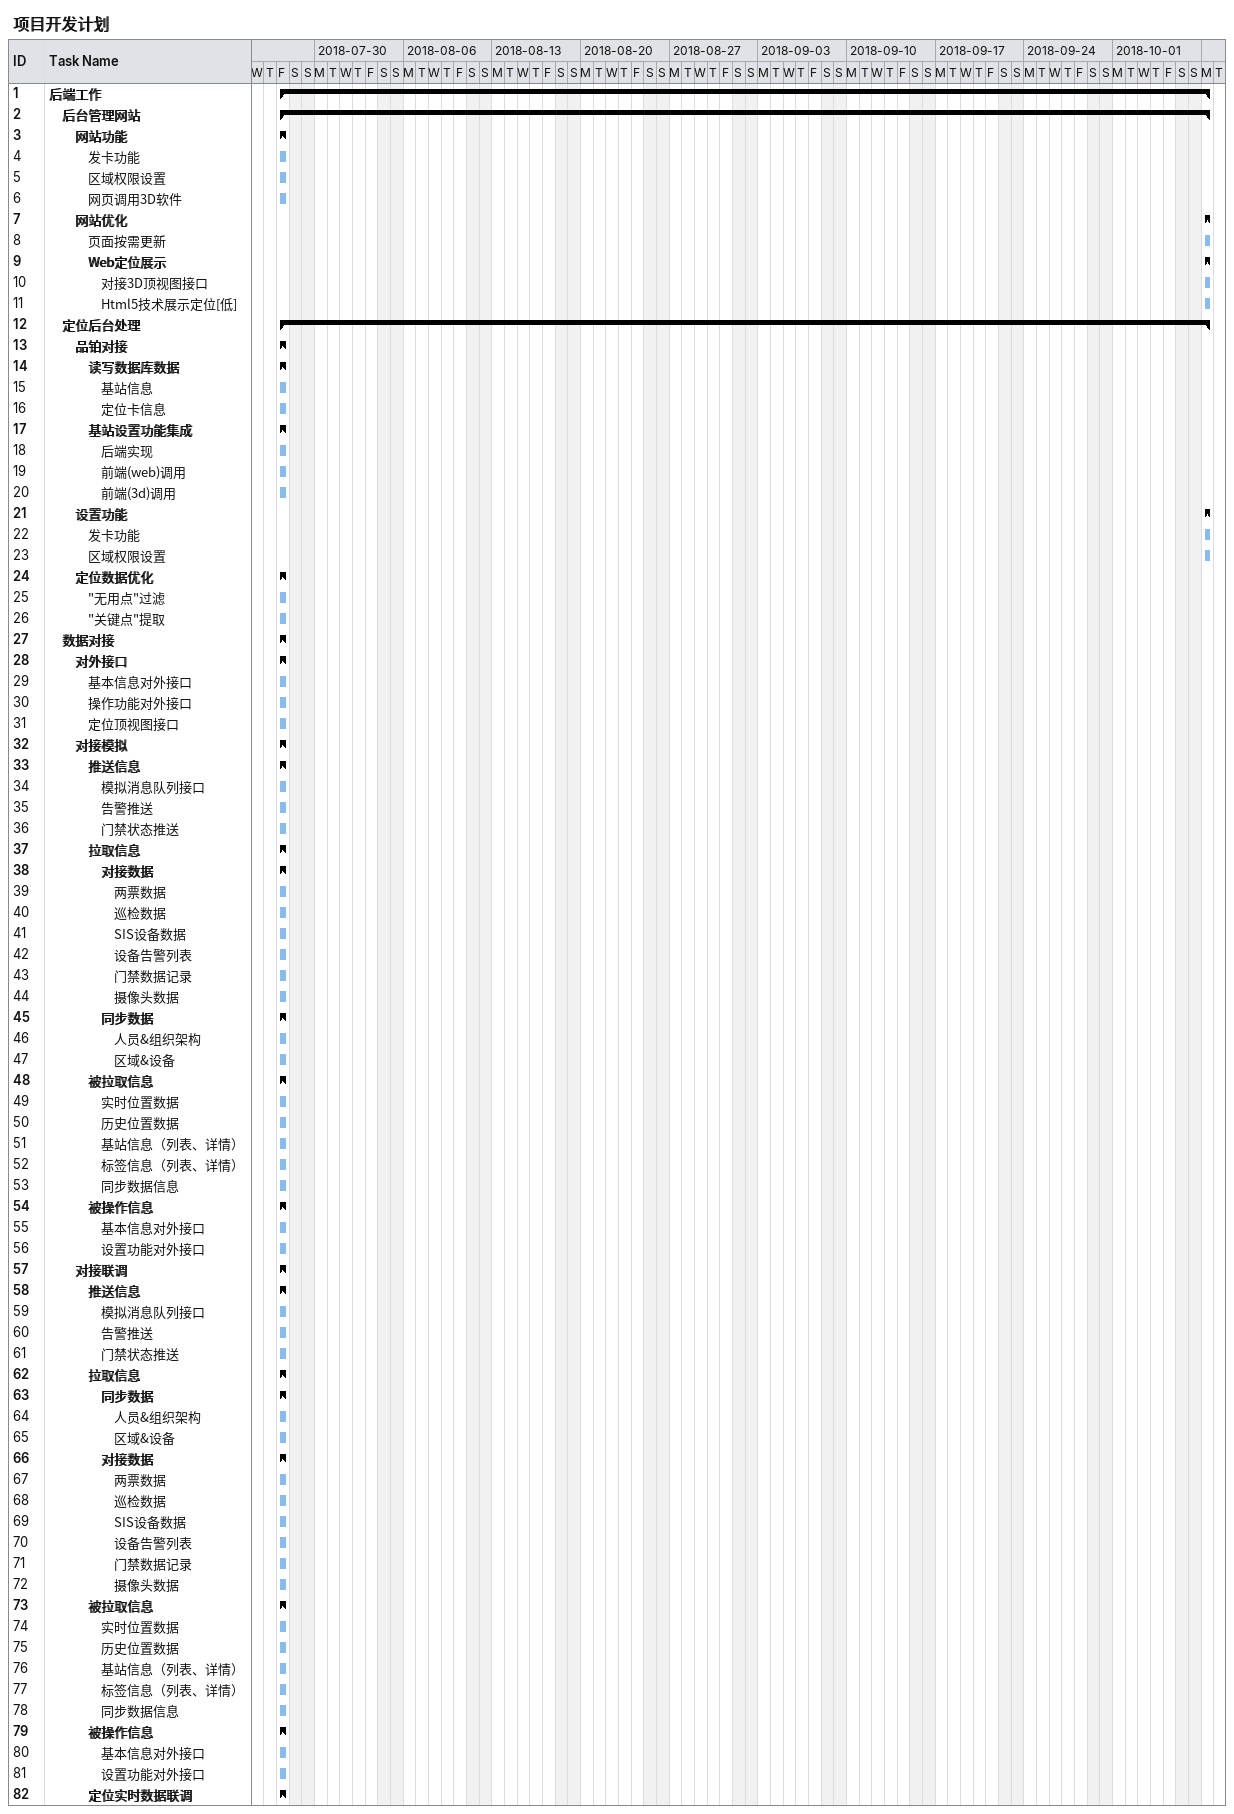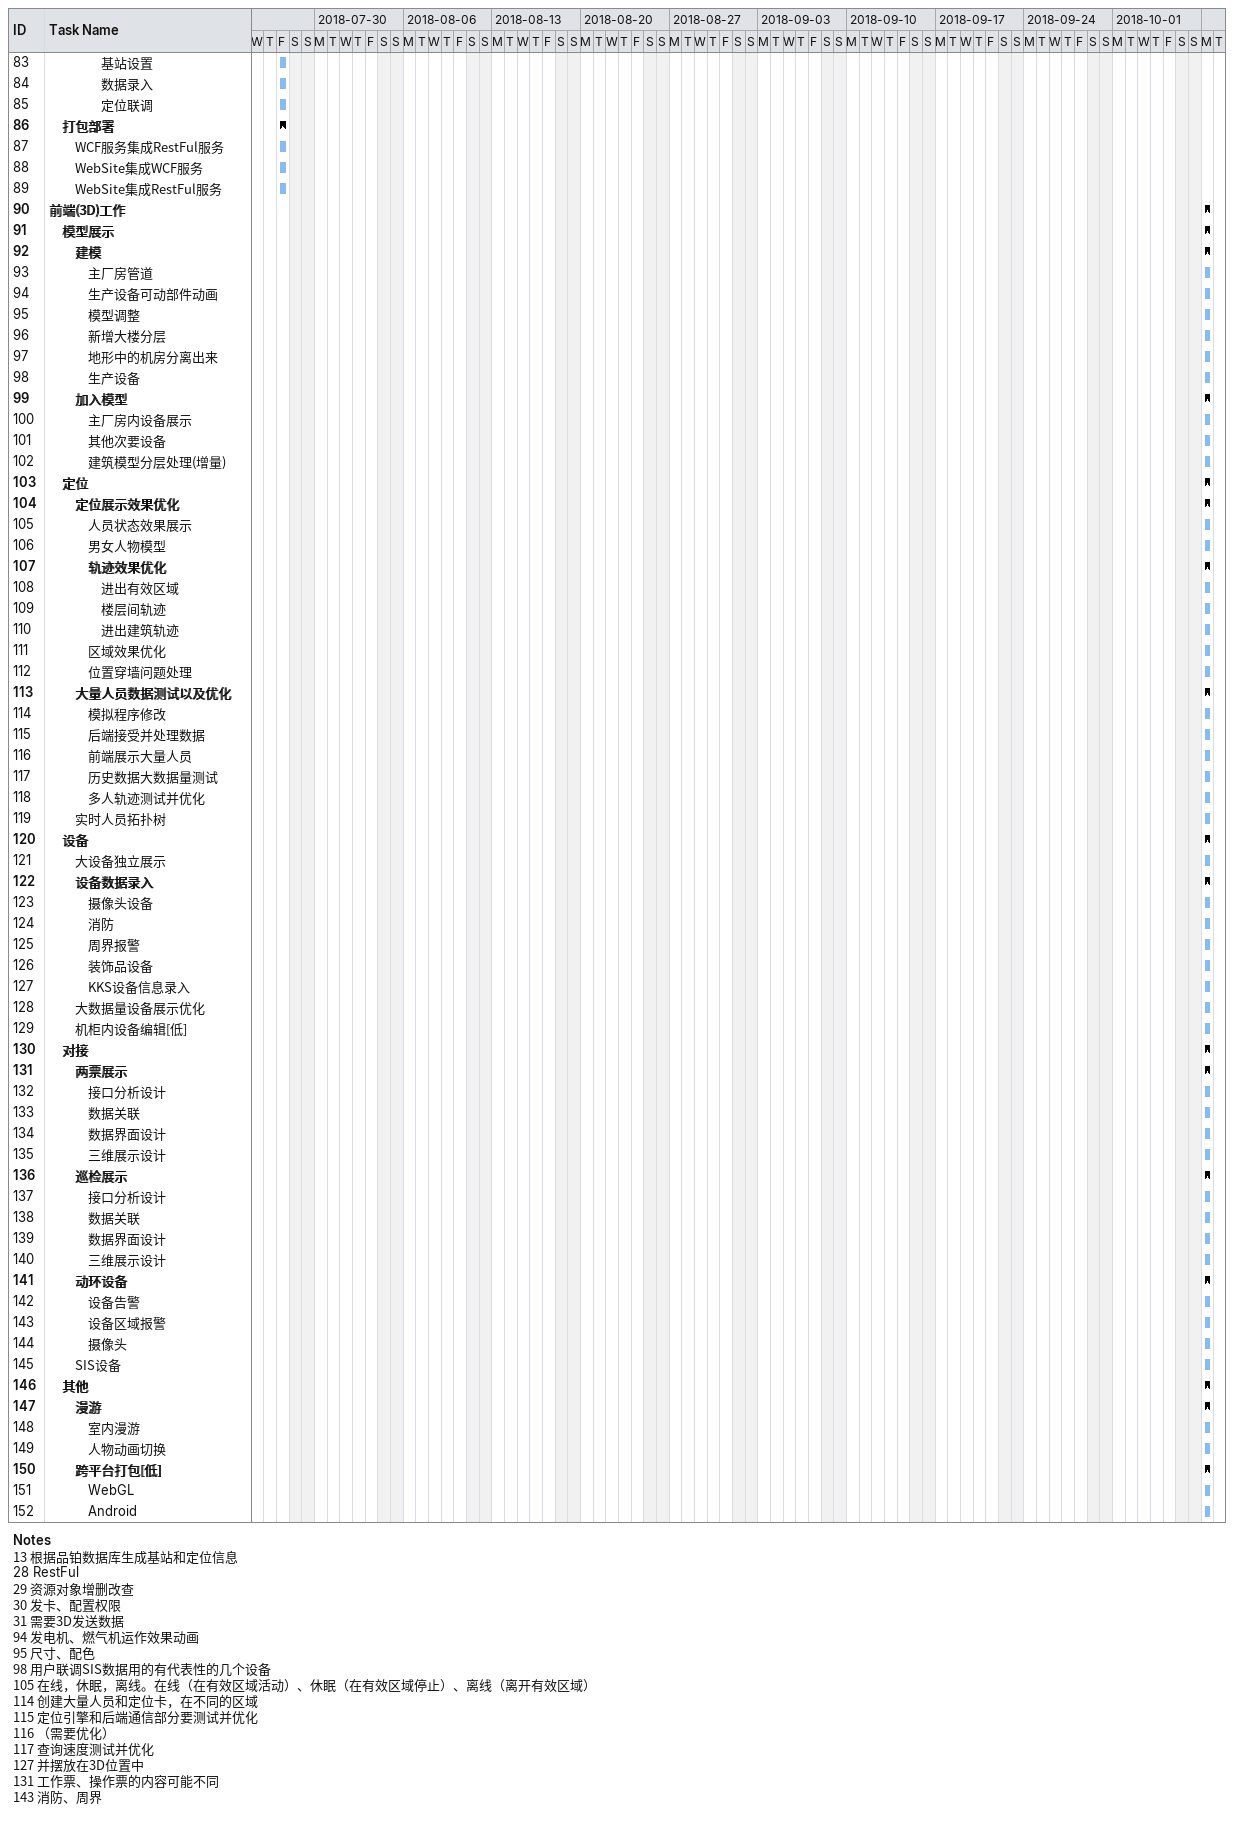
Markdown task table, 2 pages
项目开发计划

| ID | Level | Task | Start | Finish |
|---|---|---|---|---|
| 1 | 1 | **后端工作** | 2018-07-27 | 2018-10-08 |
| 2 | 2 | **后台管理网站** | 2018-07-27 | 2018-10-08 |
| 3 | 3 | **网站功能** | 2018-07-27 | 2018-07-27 |
| 4 | 4 | 发卡功能 | 2018-07-27 | 2018-07-27 |
| 5 | 4 | 区域权限设置 | 2018-07-27 | 2018-07-27 |
| 6 | 4 | 网页调用3D软件 | 2018-07-27 | 2018-07-27 |
| 7 | 3 | **网站优化** | 2018-10-08 | 2018-10-08 |
| 8 | 4 | 页面按需更新 | 2018-10-08 | 2018-10-08 |
| 9 | 4 | **Web定位展示** | 2018-10-08 | 2018-10-08 |
| 10 | 5 | 对接3D顶视图接口 | 2018-10-08 | 2018-10-08 |
| 11 | 5 | Html5技术展示定位[低] | 2018-10-08 | 2018-10-08 |
| 12 | 2 | **定位后台处理** | 2018-07-27 | 2018-10-08 |
| 13 | 3 | **品铂对接** | 2018-07-27 | 2018-07-27 |
| 14 | 4 | **读写数据库数据** | 2018-07-27 | 2018-07-27 |
| 15 | 5 | 基站信息 | 2018-07-27 | 2018-07-27 |
| 16 | 5 | 定位卡信息 | 2018-07-27 | 2018-07-27 |
| 17 | 4 | **基站设置功能集成** | 2018-07-27 | 2018-07-27 |
| 18 | 5 | 后端实现 | 2018-07-27 | 2018-07-27 |
| 19 | 5 | 前端(web)调用 | 2018-07-27 | 2018-07-27 |
| 20 | 5 | 前端(3d)调用 | 2018-07-27 | 2018-07-27 |
| 21 | 3 | **设置功能** | 2018-10-08 | 2018-10-08 |
| 22 | 4 | 发卡功能 | 2018-10-08 | 2018-10-08 |
| 23 | 4 | 区域权限设置 | 2018-10-08 | 2018-10-08 |
| 24 | 3 | **定位数据优化** | 2018-07-27 | 2018-07-27 |
| 25 | 4 | "无用点"过滤 | 2018-07-27 | 2018-07-27 |
| 26 | 4 | "关键点"提取 | 2018-07-27 | 2018-07-27 |
| 27 | 2 | **数据对接** | 2018-07-27 | 2018-07-27 |
| 28 | 3 | **对外接口** | 2018-07-27 | 2018-07-27 |
| 29 | 4 | 基本信息对外接口 | 2018-07-27 | 2018-07-27 |
| 30 | 4 | 操作功能对外接口 | 2018-07-27 | 2018-07-27 |
| 31 | 4 | 定位顶视图接口 | 2018-07-27 | 2018-07-27 |
| 32 | 3 | **对接模拟** | 2018-07-27 | 2018-07-27 |
| 33 | 4 | **推送信息** | 2018-07-27 | 2018-07-27 |
| 34 | 5 | 模拟消息队列接口 | 2018-07-27 | 2018-07-27 |
| 35 | 5 | 告警推送 | 2018-07-27 | 2018-07-27 |
| 36 | 5 | 门禁状态推送 | 2018-07-27 | 2018-07-27 |
| 37 | 4 | **拉取信息** | 2018-07-27 | 2018-07-27 |
| 38 | 5 | **对接数据** | 2018-07-27 | 2018-07-27 |
| 39 | 6 | 两票数据 | 2018-07-27 | 2018-07-27 |
| 40 | 6 | 巡检数据 | 2018-07-27 | 2018-07-27 |
| 41 | 6 | SIS设备数据 | 2018-07-27 | 2018-07-27 |
| 42 | 6 | 设备告警列表 | 2018-07-27 | 2018-07-27 |
| 43 | 6 | 门禁数据记录 | 2018-07-27 | 2018-07-27 |
| 44 | 6 | 摄像头数据 | 2018-07-27 | 2018-07-27 |
| 45 | 5 | **同步数据** | 2018-07-27 | 2018-07-27 |
| 46 | 6 | 人员&组织架构 | 2018-07-27 | 2018-07-27 |
| 47 | 6 | 区域&设备 | 2018-07-27 | 2018-07-27 |
| 48 | 4 | **被拉取信息** | 2018-07-27 | 2018-07-27 |
| 49 | 5 | 实时位置数据 | 2018-07-27 | 2018-07-27 |
| 50 | 5 | 历史位置数据 | 2018-07-27 | 2018-07-27 |
| 51 | 5 | 基站信息（列表、详情） | 2018-07-27 | 2018-07-27 |
| 52 | 5 | 标签信息（列表、详情） | 2018-07-27 | 2018-07-27 |
| 53 | 5 | 同步数据信息 | 2018-07-27 | 2018-07-27 |
| 54 | 4 | **被操作信息** | 2018-07-27 | 2018-07-27 |
| 55 | 5 | 基本信息对外接口 | 2018-07-27 | 2018-07-27 |
| 56 | 5 | 设置功能对外接口 | 2018-07-27 | 2018-07-27 |
| 57 | 3 | **对接联调** | 2018-07-27 | 2018-07-27 |
| 58 | 4 | **推送信息** | 2018-07-27 | 2018-07-27 |
| 59 | 5 | 模拟消息队列接口 | 2018-07-27 | 2018-07-27 |
| 60 | 5 | 告警推送 | 2018-07-27 | 2018-07-27 |
| 61 | 5 | 门禁状态推送 | 2018-07-27 | 2018-07-27 |
| 62 | 4 | **拉取信息** | 2018-07-27 | 2018-07-27 |
| 63 | 5 | **同步数据** | 2018-07-27 | 2018-07-27 |
| 64 | 6 | 人员&组织架构 | 2018-07-27 | 2018-07-27 |
| 65 | 6 | 区域&设备 | 2018-07-27 | 2018-07-27 |
| 66 | 5 | **对接数据** | 2018-07-27 | 2018-07-27 |
| 67 | 6 | 两票数据 | 2018-07-27 | 2018-07-27 |
| 68 | 6 | 巡检数据 | 2018-07-27 | 2018-07-27 |
| 69 | 6 | SIS设备数据 | 2018-07-27 | 2018-07-27 |
| 70 | 6 | 设备告警列表 | 2018-07-27 | 2018-07-27 |
| 71 | 6 | 门禁数据记录 | 2018-07-27 | 2018-07-27 |
| 72 | 6 | 摄像头数据 | 2018-07-27 | 2018-07-27 |
| 73 | 4 | **被拉取信息** | 2018-07-27 | 2018-07-27 |
| 74 | 5 | 实时位置数据 | 2018-07-27 | 2018-07-27 |
| 75 | 5 | 历史位置数据 | 2018-07-27 | 2018-07-27 |
| 76 | 5 | 基站信息（列表、详情） | 2018-07-27 | 2018-07-27 |
| 77 | 5 | 标签信息（列表、详情） | 2018-07-27 | 2018-07-27 |
| 78 | 5 | 同步数据信息 | 2018-07-27 | 2018-07-27 |
| 79 | 4 | **被操作信息** | 2018-07-27 | 2018-07-27 |
| 80 | 5 | 基本信息对外接口 | 2018-07-27 | 2018-07-27 |
| 81 | 5 | 设置功能对外接口 | 2018-07-27 | 2018-07-27 |
| 82 | 4 | **定位实时数据联调** | 2018-07-27 | 2018-07-27 |
| 83 | 5 | 基站设置 | 2018-07-27 | 2018-07-27 |
| 84 | 5 | 数据录入 | 2018-07-27 | 2018-07-27 |
| 85 | 5 | 定位联调 | 2018-07-27 | 2018-07-27 |
| 86 | 2 | **打包部署** | 2018-07-27 | 2018-07-27 |
| 87 | 3 | WCF服务集成RestFul服务 | 2018-07-27 | 2018-07-27 |
| 88 | 3 | WebSite集成WCF服务 | 2018-07-27 | 2018-07-27 |
| 89 | 3 | WebSite集成RestFul服务 | 2018-07-27 | 2018-07-27 |
| 90 | 1 | **前端(3D)工作** | 2018-10-08 | 2018-10-08 |
| 91 | 2 | **模型展示** | 2018-10-08 | 2018-10-08 |
| 92 | 3 | **建模** | 2018-10-08 | 2018-10-08 |
| 93 | 4 | 主厂房管道 | 2018-10-08 | 2018-10-08 |
| 94 | 4 | 生产设备可动部件动画 | 2018-10-08 | 2018-10-08 |
| 95 | 4 | 模型调整 | 2018-10-08 | 2018-10-08 |
| 96 | 4 | 新增大楼分层 | 2018-10-08 | 2018-10-08 |
| 97 | 4 | 地形中的机房分离出来 | 2018-10-08 | 2018-10-08 |
| 98 | 4 | 生产设备 | 2018-10-08 | 2018-10-08 |
| 99 | 3 | **加入模型** | 2018-10-08 | 2018-10-08 |
| 100 | 4 | 主厂房内设备展示 | 2018-10-08 | 2018-10-08 |
| 101 | 4 | 其他次要设备 | 2018-10-08 | 2018-10-08 |
| 102 | 4 | 建筑模型分层处理(增量) | 2018-10-08 | 2018-10-08 |
| 103 | 2 | **定位** | 2018-10-08 | 2018-10-08 |
| 104 | 3 | **定位展示效果优化** | 2018-10-08 | 2018-10-08 |
| 105 | 4 | 人员状态效果展示 | 2018-10-08 | 2018-10-08 |
| 106 | 4 | 男女人物模型 | 2018-10-08 | 2018-10-08 |
| 107 | 4 | **轨迹效果优化** | 2018-10-08 | 2018-10-08 |
| 108 | 5 | 进出有效区域 | 2018-10-08 | 2018-10-08 |
| 109 | 5 | 楼层间轨迹 | 2018-10-08 | 2018-10-08 |
| 110 | 5 | 进出建筑轨迹 | 2018-10-08 | 2018-10-08 |
| 111 | 4 | 区域效果优化 | 2018-10-08 | 2018-10-08 |
| 112 | 4 | 位置穿墙问题处理 | 2018-10-08 | 2018-10-08 |
| 113 | 3 | **大量人员数据测试以及优化** | 2018-10-08 | 2018-10-08 |
| 114 | 4 | 模拟程序修改 | 2018-10-08 | 2018-10-08 |
| 115 | 4 | 后端接受并处理数据 | 2018-10-08 | 2018-10-08 |
| 116 | 4 | 前端展示大量人员 | 2018-10-08 | 2018-10-08 |
| 117 | 4 | 历史数据大数据量测试 | 2018-10-08 | 2018-10-08 |
| 118 | 4 | 多人轨迹测试并优化 | 2018-10-08 | 2018-10-08 |
| 119 | 3 | 实时人员拓扑树 | 2018-10-08 | 2018-10-08 |
| 120 | 2 | **设备** | 2018-10-08 | 2018-10-08 |
| 121 | 3 | 大设备独立展示 | 2018-10-08 | 2018-10-08 |
| 122 | 3 | **设备数据录入** | 2018-10-08 | 2018-10-08 |
| 123 | 4 | 摄像头设备 | 2018-10-08 | 2018-10-08 |
| 124 | 4 | 消防 | 2018-10-08 | 2018-10-08 |
| 125 | 4 | 周界报警 | 2018-10-08 | 2018-10-08 |
| 126 | 4 | 装饰品设备 | 2018-10-08 | 2018-10-08 |
| 127 | 4 | KKS设备信息录入 | 2018-10-08 | 2018-10-08 |
| 128 | 3 | 大数据量设备展示优化 | 2018-10-08 | 2018-10-08 |
| 129 | 3 | 机柜内设备编辑[低] | 2018-10-08 | 2018-10-08 |
| 130 | 2 | **对接** | 2018-10-08 | 2018-10-08 |
| 131 | 3 | **两票展示** | 2018-10-08 | 2018-10-08 |
| 132 | 4 | 接口分析设计 | 2018-10-08 | 2018-10-08 |
| 133 | 4 | 数据关联 | 2018-10-08 | 2018-10-08 |
| 134 | 4 | 数据界面设计 | 2018-10-08 | 2018-10-08 |
| 135 | 4 | 三维展示设计 | 2018-10-08 | 2018-10-08 |
| 136 | 3 | **巡检展示** | 2018-10-08 | 2018-10-08 |
| 137 | 4 | 接口分析设计 | 2018-10-08 | 2018-10-08 |
| 138 | 4 | 数据关联 | 2018-10-08 | 2018-10-08 |
| 139 | 4 | 数据界面设计 | 2018-10-08 | 2018-10-08 |
| 140 | 4 | 三维展示设计 | 2018-10-08 | 2018-10-08 |
| 141 | 3 | **动环设备** | 2018-10-08 | 2018-10-08 |
| 142 | 4 | 设备告警 | 2018-10-08 | 2018-10-08 |
| 143 | 4 | 设备区域报警 | 2018-10-08 | 2018-10-08 |
| 144 | 4 | 摄像头 | 2018-10-08 | 2018-10-08 |
| 145 | 3 | SIS设备 | 2018-10-08 | 2018-10-08 |
| 146 | 2 | **其他** | 2018-10-08 | 2018-10-08 |
| 147 | 3 | **漫游** | 2018-10-08 | 2018-10-08 |
| 148 | 4 | 室内漫游 | 2018-10-08 | 2018-10-08 |
| 149 | 4 | 人物动画切换 | 2018-10-08 | 2018-10-08 |
| 150 | 3 | **跨平台打包[低]** | 2018-10-08 | 2018-10-08 |
| 151 | 4 | WebGL | 2018-10-08 | 2018-10-08 |
| 152 | 4 | Android | 2018-10-08 | 2018-10-08 |

Notes
- 13: 根据品铂数据库生成基站和定位信息
- 28: RestFul
- 29: 资源对象增删改查
- 30: 发卡、配置权限
- 31: 需要3D发送数据
- 94: 发电机、燃气机 运作效果动画
- 95: 尺寸、配色
- 98: 用户联调SIS数据用的有代表性的几个设备
- 105: 在线，休眠，离线。在线（在有效区域活动）、休眠（在有效区域停止）、离线（离开有效区域）
- 114: 创建大量人员和定位卡，在不同的区域
- 115: 定位引擎和后端通信部分要测试并优化
- 116: （需要优化）
- 117: 查询速度测试并优化
- 127: 并摆放在3D位置中
- 131: 工作票、操作票的内容可能不同
- 143: 消防、周界
